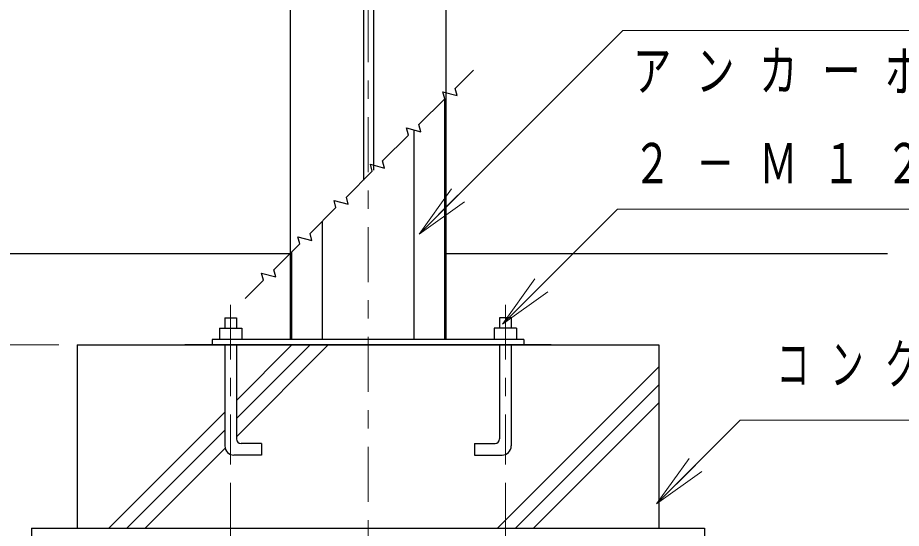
# Model space of a CAD drawing. Units: millimetres on the paper. Extents: x -365 to 10, y -38 to 257.
# Drawn here: x -85.5 to -37.26, y 79.52 to 107.39 of the extents above; entities that cross this region are included whole.
import ezdxf

# ---------------------------------------------------------------- set-up
doc = ezdxf.new("R2010")
doc.units = ezdxf.units.MM
doc.linetypes.add('USER2', pattern=[6, 3, -1, 1, -1])
doc.layers.add('LY_1', color=7, linetype='Continuous', lineweight=25)
doc.styles.add('ＭＳ ゴシック', font='')
doc.styles.get('ＭＳ ゴシック').set_extended_font_data('MS Gothic')

msp = doc.modelspace()

# ---------------------------------------------------------------- linework, layer by layer
at = {"layer": 'LY_1', "linetype": 'USER2', "lineweight": 13}
msp.add_line((-66.375, 131.959), (-66.375, 68.146), dxfattribs=at)
at = {"layer": 'LY_1', "color": 3}
for p, q in [((-70.625, 121.371), (-70.625, 89.821)), ((-62.125, 121.371), (-62.125, 89.821)), ((-66.625, 121.071), (-66.625, 98.521)), ((-66.075, 121.071), (-66.075, 99.071))]:
    msp.add_line(p, q, dxfattribs=at)
at = {"layer": 'LY_1'}
for p, q in [((-62.2, 102.946), (-62.2, 89.821)), ((-63.875, 101.271), (-63.875, 89.821)), ((-68.875, 96.271), (-68.875, 89.821)), ((-70.55, 94.596), (-70.55, 89.821)), ((-94.725, 94.521), (-70.625, 94.521)), ((-62.125, 94.521), (-38.025, 94.521)), ((-74.875, 89.821), (-74.875, 89.521)), ((-57.875, 89.821), (-74.875, 89.821)), ((-57.875, 89.821), (-57.875, 89.521)), ((-82.25, 89.521), (-50.5, 89.521)), ((-82.25, 89.521), (-82.25, 79.521)), ((-56.375, 89.521), (-76.375, 89.521)), ((-56.375, 89.521), (-76.375, 89.521)), ((-50.5, 89.521), (-50.5, 79.521)), ((-84.75, 79.521), (-48, 79.521)), ((-84.75, 79.521), (-84.75, 74.521)), ((-48, 79.521), (-48, 74.521))]:
    msp.add_line(p, q, dxfattribs=at)
at = {"layer": 'LY_1', "lineweight": 13}
for p, q in [((-63.584, 95.571), (-61.817, 98.046)), ((-63.584, 95.571), (-61.463, 97.693)), ((-61.11, 97.339), (-63.584, 95.571)), ((-59.034, 90.659), (-57.267, 93.134)), ((-59.034, 90.659), (-56.913, 92.78)), ((-56.559, 92.427), (-59.034, 90.659)), ((-83.25, 89.521), (-107.375, 89.521)), ((-73.557, 85.502), (-69.538, 89.521)), ((-73.557, 86.492), (-70.528, 89.521)), ((-73.557, 84.512), (-68.548, 89.521)), ((-59.315, 79.521), (-50.5, 88.336)), ((-58.325, 79.521), (-50.5, 87.346)), ((-57.335, 79.521), (-50.5, 86.356)), ((-80.528, 79.521), (-74.192, 85.857)), ((-79.538, 79.521), (-74.192, 84.867)), ((-78.548, 79.521), (-74.192, 83.877)), ((-50.618, 80.85), (-48.851, 83.324)), ((-50.618, 80.85), (-48.497, 82.971)), ((-48.144, 82.617), (-50.618, 80.85)), ((-73.875, 82.004), (-73.875, 63.521)), ((-58.875, 82.004), (-58.875, 63.521))]:
    msp.add_line(p, q, dxfattribs=at)
at = {"layer": 'LY_1', "color": 211, "linetype": 'USER2', "lineweight": 13}
for p, q in [((-73.875, 91.722), (-73.875, 83.004)), ((-58.875, 91.722), (-58.875, 83.004))]:
    msp.add_line(p, q, dxfattribs=at)
at = {"layer": 'LY_1', "color": 211}
for p, q in [((-74.192, 91.009), (-73.557, 91.009)), ((-74.192, 91.009), (-74.192, 90.436)), ((-73.557, 91.009), (-73.557, 90.436)), ((-59.192, 91.009), (-59.192, 90.436)), ((-58.557, 91.009), (-59.192, 91.009)), ((-58.557, 91.009), (-58.557, 90.436)), ((-74.48, 90.436), (-73.27, 90.436)), ((-74.48, 90.436), (-74.48, 89.821)), ((-73.27, 90.436), (-73.27, 89.842)), ((-59.48, 90.436), (-59.48, 89.842)), ((-58.27, 90.436), (-59.48, 90.436)), ((-58.27, 90.436), (-58.27, 89.821)), ((-74.192, 89.521), (-74.192, 84.009)), ((-73.557, 89.521), (-73.557, 84.394)), ((-59.192, 89.521), (-59.192, 84.394)), ((-58.557, 89.521), (-58.557, 84.009)), ((-72.192, 84.144), (-73.307, 84.144)), ((-72.192, 84.144), (-72.192, 83.509)), ((-60.557, 84.144), (-60.557, 83.509)), ((-60.557, 84.144), (-59.442, 84.144)), ((-72.192, 83.509), (-73.692, 83.509)), ((-60.557, 83.509), (-59.057, 83.509))]:
    msp.add_line(p, q, dxfattribs=at)
at = {"layer": 'LY_1', "lineweight": 13}
for points in [[(-63.584, 95.571), (-52.461, 106.695), (-20.159, 106.695)], [(-59.034, 90.659), (-52.764, 96.929), (-21.434, 96.929)], [(-50.618, 80.85), (-46.056, 85.412), (-25.659, 85.412)]]:
    msp.add_lwpolyline(points, dxfattribs=at)
at = {"layer": 'LY_1'}
msp.add_lwpolyline([(-73.082, 92.064), (-72.084, 93.062), (-72.187, 93.448), (-71.415, 93.241), (-71.518, 93.627), (-70.104, 95.041), (-70.208, 95.428), (-69.435, 95.221), (-69.538, 95.607), (-68.124, 97.021), (-68.228, 97.408), (-67.455, 97.201), (-67.558, 97.587), (-66.144, 99.001), (-66.248, 99.388), (-65.475, 99.181), (-65.579, 99.567), (-64.164, 100.981), (-64.268, 101.367), (-63.495, 101.16), (-63.599, 101.547), (-62.184, 102.961), (-62.288, 103.347), (-61.515, 103.14), (-61.619, 103.527), (-60.621, 104.524)], dxfattribs=at)
at = {"layer": 'LY_1', "color": 211}
for centre, radius, start, end in [((-73.692, 84.009), 0.5, 180, 270), ((-73.307, 84.394), 0.25, 180, 270), ((-59.442, 84.394), 0.25, 270, 0), ((-59.057, 84.009), 0.5, 270, 0)]:
    msp.add_arc(centre, radius, start, end, dxfattribs=at)

# ---------------------------------------------------------------- texts
at = {"layer": 'LY_1', "char_height": 2.199, "attachment_point": 4, "style": 'ＭＳ ゴシック'}
for s, insert in [('\\T1.64;\\W0.7;アンカーボルト', (-51.912, 104.429)), ('\\T1.64;\\W0.7;２－Ｍ１２Ｘ１５０Ｌ', (-51.912, 99.429)), ('\\T1.64;\\W0.6;コンクリ－ト', (-44.076, 88.412))]:
    msp.add_mtext(s, dxfattribs=dict(at, insert=insert))

doc.saveas('drawing.dxf')
